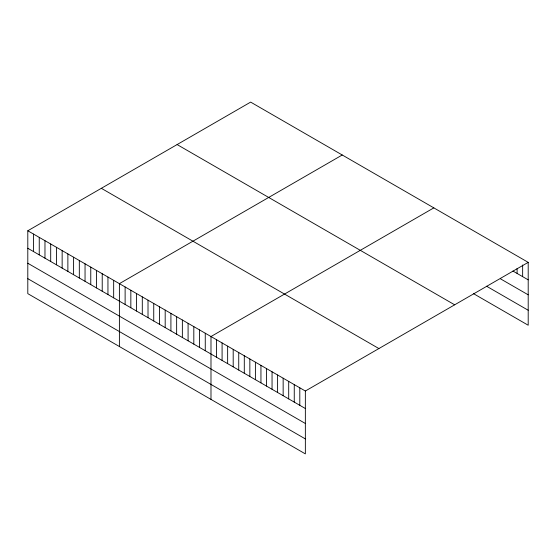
<?xml version="1.0" encoding="UTF-8"?>
<svg xmlns="http://www.w3.org/2000/svg" width="556" height="556" viewBox="0 0 556 556"><rect width="100%" height="100%" fill="white"/><g stroke="black" fill="none" stroke-linecap="round" stroke-linejoin="round"><path stroke-width="0.83" d="M27.8 230.768L305.355 391.014L305.355 453.891L27.8 293.644L27.8 230.768L250.645 102.109L528.2 262.356L528.2 325.232L473.385 293.582M342.239 154.992L119.394 283.65L119.394 346.52M433.833 207.875L210.988 336.533L210.988 399.403M305.355 391.014L528.2 262.356M512.938 271.043L528.2 279.856M500.442 278.806L528.2 294.826M486.57 286.222L528.2 310.255M177.107 144.567L454.662 304.813M101.338 188.31L378.893 348.556M27.8 248.268L305.355 408.514M27.8 263.245L305.355 423.484M27.8 278.667L305.355 438.913M522.647 264.983L522.647 276.652M517.101 268.444L517.101 273.448M299.802 387.81L299.802 405.31M294.256 384.606L294.256 402.106M288.703 381.402L288.703 398.902M283.15 378.198L283.15 395.691M277.597 374.994L277.597 392.487M272.051 371.783L272.051 389.283M266.498 368.579L266.498 386.079M260.945 365.375L260.945 382.875M255.399 362.171L255.399 379.672M249.846 358.967L249.846 376.468M244.292 355.764L244.292 373.257M238.739 352.56L238.739 370.053M233.193 349.349L233.193 366.849M227.64 346.145L227.64 363.645M222.087 342.941L222.087 360.441M216.541 339.737L216.541 357.237M205.261 333.225L205.261 350.725M199.535 329.923L199.535 347.424M193.815 326.615L193.815 344.115M188.088 323.314L188.088 340.807M182.361 320.006L182.361 337.506M176.641 316.705L176.641 334.198M170.914 313.396L170.914 330.896M165.188 310.095L165.188 327.588M159.468 306.787L159.468 324.287M153.741 303.479L153.741 320.979M148.014 300.177L148.014 317.678M142.294 296.869L142.294 314.369M136.567 293.568L136.567 311.061M130.841 290.26L130.841 307.76M125.121 286.959L125.121 304.452M113.667 280.349L113.667 297.842M107.947 277.041L107.947 294.541M102.221 273.74L102.221 291.233M96.494 270.431L96.494 287.932M90.767 267.123L90.767 284.623M85.047 263.822L85.047 281.322M79.32 260.514L79.32 278.014M73.594 257.213L73.594 274.706M67.874 253.904L67.874 271.404M62.147 250.603L62.147 268.096M56.42 247.295L56.42 264.795M50.7 243.994L50.7 261.487M44.973 240.685L44.973 258.186M39.247 237.377L39.247 254.877M33.527 234.076L33.527 251.576"/></g></svg>
